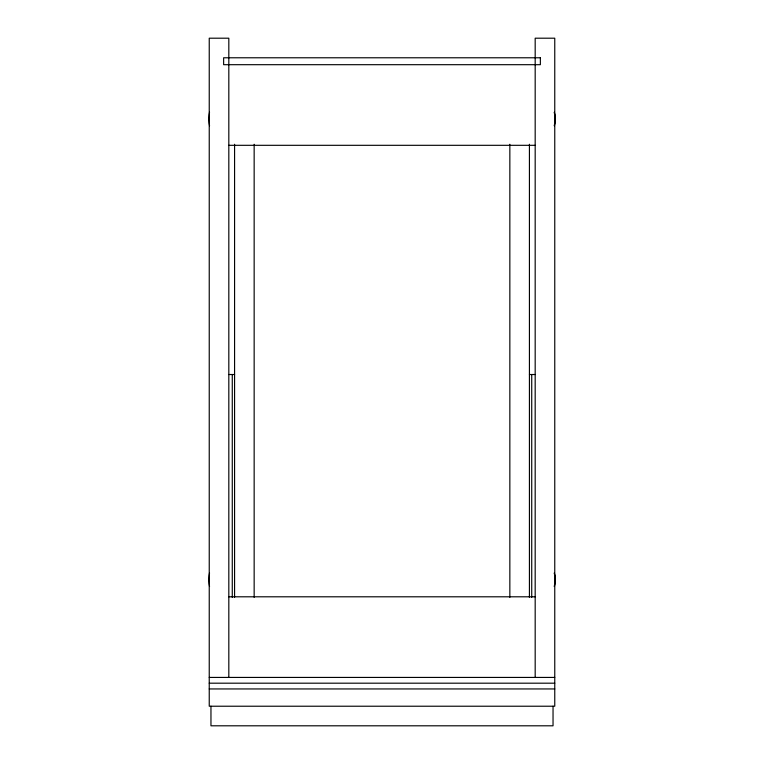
<?xml version="1.0" encoding="UTF-8"?>
<svg xmlns="http://www.w3.org/2000/svg" width="764" height="764" viewBox="0 0 764 764"><rect width="100%" height="100%" fill="white"/><g stroke="black" fill="none" stroke-linecap="round" stroke-linejoin="round"><path stroke-width="1.15" d="M228.818 145.313L535.182 145.313M228.818 374.513L234.577 374.513M529.423 374.513L535.182 374.513M228.818 596.799L535.182 596.799M209.24 677.429L554.76 677.429M209.24 683.188L554.76 683.188M209.24 688.947L554.76 688.947M553.04 706.222L553.04 725.8L210.959 725.8L210.959 706.222M535.182 677.429L535.182 38.2L554.76 38.2L554.76 706.222L209.24 706.222L209.24 38.2L228.818 38.2L228.818 677.429M531.725 374.513L531.725 597.381M529.423 144.262L529.423 597.343M509.846 144.262L509.846 597.343M254.154 144.262L254.154 597.343M234.577 144.262L234.577 597.343M232.275 374.513L232.275 597.381M209.546 125.783A34.752 34.752 0 0 1 209.527 112.222M554.301 112.289A34.752 34.752 0 0 1 554.301 125.754M554.416 112.26A34.647 34.647 0 0 1 554.435 125.783M554.301 572.99A34.752 34.752 0 0 1 554.301 586.456M554.416 572.971A34.647 34.647 0 0 1 554.435 586.485M209.546 586.485A34.752 34.752 0 0 1 209.527 572.924M540.368 57.777L223.632 57.777L223.632 64.692L540.368 64.692L540.368 57.777"/></g></svg>
